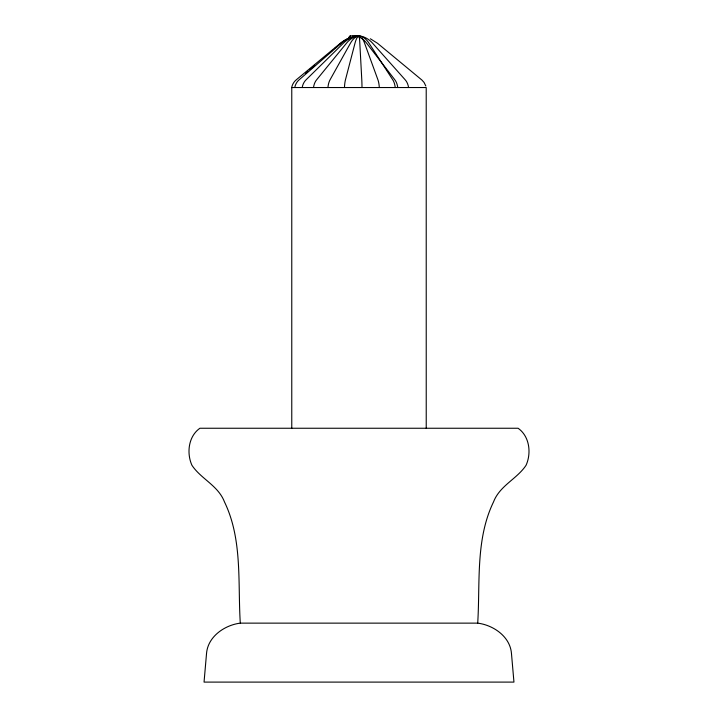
<?xml version="1.0" encoding="UTF-8"?>
<svg xmlns="http://www.w3.org/2000/svg" width="718" height="718" viewBox="0 0 718 718"><rect width="100%" height="100%" fill="white"/><g stroke="black" fill="none" stroke-linecap="round" stroke-linejoin="round"><path stroke-width="1.08" d="M477.712 623.134C480.252 582.693 475.361 539.406 493.526 501.927C499.719 485.619 517.059 478.924 526.061 465.282C531.553 453.103 529.597 436.293 518.091 428.251L199.909 428.251C188.403 436.293 186.447 453.103 191.939 465.282C200.941 478.924 218.281 485.619 224.474 501.927C242.639 539.406 237.748 582.693 240.288 623.134C224.626 625.136 207.915 636.534 206.542 653.389L204.047 682.1L513.953 682.1L511.458 653.389C510.085 636.534 493.374 625.136 477.712 623.134L240.288 623.134M408.569 87.533A13.238 9.756 -90 0 0 404.979 79.572L372.651 43.268A32.4 23.882 -90 0 0 360.149 36.053L358.803 36.053A32.409 1.364 90 0 0 358.731 36.295M305.527 73.164L308.049 71.028M309.727 69.61L314.762 65.338M330.729 51.813L332.407 50.395M334.929 48.259L337.442 46.123M339.129 44.695L340.808 43.268A32.409 31.646 90 0 1 343.464 41.249M395.223 87.533A13.238 7.108 90 0 0 392.602 79.572L369.052 43.268A32.4 17.394 -90 0 0 360.849 36.295L358.641 36.053A32.409 6.992 90 0 0 358.273 36.295M361.01 37.031A32.409 9.774 -90 0 0 359.503 36.053L358.228 36.053A32.409 14.943 -90 0 0 350.411 43.268L330.181 79.572A13.238 6.103 -90 0 0 327.938 87.533M313.515 87.533A13.238 8.93 -90 0 1 316.809 79.572L346.426 43.268A32.409 21.881 90 0 1 357.869 36.053L359.063 35.918M359.153 36.295A32.409 1.436 -90 0 0 359.072 36.053L357.761 36.053A32.409 23.918 -90 0 0 356.523 36.295M348.266 38.772A31.996 5.511 -90 0 1 350.231 35.9L359.036 35.9L357.591 36.053A32.409 28.765 90 0 0 356.02 36.295M359 35.9L357.322 36.053A32.409 31.646 90 0 0 355.715 36.295A32.4 30.892 90 0 1 359 35.9L357.51 36.053A32.409 27.32 90 0 0 356.164 36.295M358.928 35.909L357.367 36.053A32.409 32.382 -90 0 0 355.643 36.295M291.616 87.533L426.214 87.533L426.232 428.251M370.344 38.772L377.506 43.268L421.951 80.084L424.069 82.444L425.819 85.998M350.231 35.9L350.231 38.099M291.768 87.533L291.768 428.251M357.869 36.295A32.409 9.702 90 0 1 358.372 36.053L358.04 36.053A32.418 17.411 90 0 0 357.133 36.295M354.207 36.618A32.4 30.892 90 0 0 341.238 43.268L299.406 79.572A13.238 12.619 -90 0 0 294.757 87.533M344.873 40.352A32.409 31.646 90 0 1 350.896 37.524M350.707 37.524A32.409 32.382 -90 0 0 340.386 43.268L296.561 79.572A13.238 13.22 -90 0 0 291.688 87.533M352.332 37.031A32.409 32.382 -90 0 1 353.974 36.618M354.764 36.618A32.409 27.32 90 0 0 343.294 43.268L306.308 79.572A13.238 11.156 90 0 0 302.197 87.533M357.914 36.618A32.409 6.992 90 0 0 354.979 43.268L345.52 79.572A13.238 2.854 -90 0 0 344.469 87.533M359.224 36.618A32.409 1.436 -90 0 1 359.826 43.268L361.773 79.572A13.238 0.592 90 0 1 361.998 87.533M361.98 38.108A32.409 9.774 -90 0 1 364.618 43.268L377.847 79.572A13.238 3.994 -90 0 1 379.31 87.533M397.763 87.533A13.247 8.517 -90 0 0 394.658 79.572L366.71 43.268A31.996 20.553 -90 0 0 354.836 35.9M352.96 35.9A31.996 2.836 90 0 1 353.256 36.286"/></g></svg>
